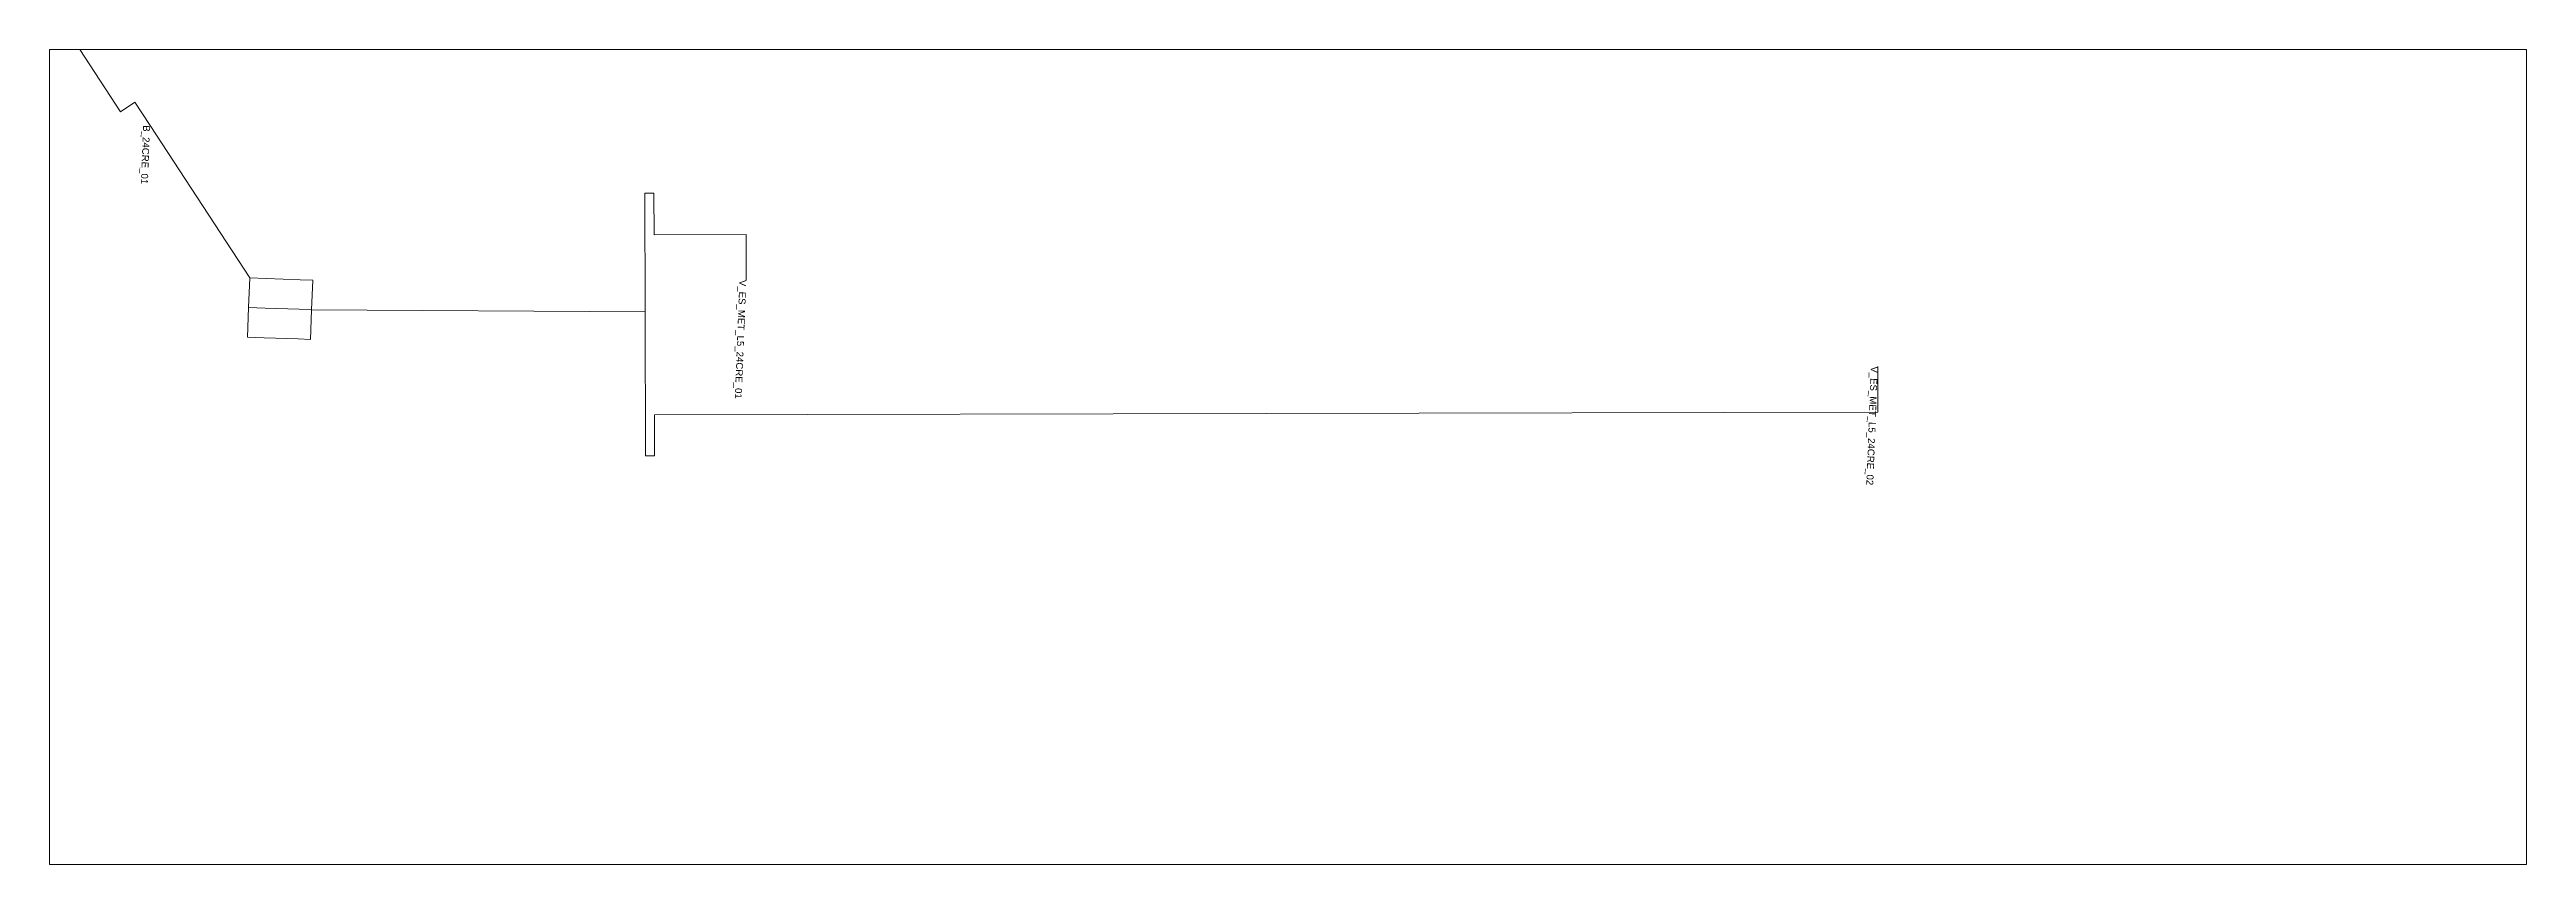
# Paper-space layout '-11' of a CAD drawing. Header units: metres. Extents: x 4565889 to 4566068, y -608017 to -607958.
# The model-space entities are those that its viewports show. They can reach past a viewport. Long polylines and large blocks are cut down to what shows.
import ezdxf

# ---------------------------------------------------------------- set-up
doc = ezdxf.new("R2010")
doc.units = ezdxf.units.M
doc.header["$MEASUREMENT"] = 0
for name, color, linetype, lineweight in [('01_A_AccesTren_t', 7, 'Continuous', 0), ('01_I_Ascensor_l', 7, 'Continuous', 0), ('01_I_BarreraTarifaria_t', 7, 'Continuous', 0), ('01_I_Horitzontal_l', 7, 'Continuous', 0)]:
    doc.layers.add(name, color=color, linetype=linetype, lineweight=lineweight)
doc.styles.add('Style-Arial', font='arial.ttf')

msp = doc.modelspace()

# ---------------------------------------------------------------- linework, layer by layer
at = {"layer": '01_I_Ascensor_l'}
for p, q in [((429392.793532, 4586172.706271, -110), (429392.766702, 4586173.362305, -120)), ((429411.805082, 4586173.488286, -110), (429411.778435, 4586174.139839, -120)), ((429400.019002, 4586147.993673, -110), (429400.024983, 4586145.523669, -20)), ((429402.169005, 4586147.999157, -110), (429402.177802, 4586145.528653, -20)), ((429404.319008, 4586148.00464, -110), (429404.32499, 4586145.534636, -20))]:
    msp.add_line(p, q, dxfattribs=at)
at = {"layer": '01_I_Horitzontal_l'}
for p, q in [((429392.793532, 4586172.706271, -110), (429401.367267, 4586173.05894, -110)), ((429401.367267, 4586173.05894, -110), (429411.805082, 4586173.488286, -110)), ((429402.169005, 4586148.894036, -110), (429401.376321, 4586173.059312, -110)), ((429400.019002, 4586147.993673, -110), (429400.019002, 4586148.894036, -110)), ((429400.019002, 4586148.894036, -110), (429402.169005, 4586148.894036, -110)), ((429402.169005, 4586147.999157, -110), (429402.169005, 4586148.894036, -110)), ((429402.169005, 4586148.894036, -110), (429404.319008, 4586148.894036, -110)), ((429404.319008, 4586148.00464, -110), (429404.319008, 4586148.894036, -110)), ((429389.278622, 4586136.678643, -20), (429400.027709, 4586144.322966, -20)), ((429400.027709, 4586144.322966, -20), (429400.024983, 4586145.523669, -20)), ((429400.027709, 4586144.322966, -20), (429402.177802, 4586144.327557, -20)), ((429402.177802, 4586144.327557, -20), (429402.177802, 4586145.528653, -20)), ((429402.177802, 4586144.327557, -20), (429404.327896, 4586144.332148, -20)), ((429404.327896, 4586144.332148, -20), (429404.32499, 4586145.534636, -20))]:
    msp.add_line(p, q, dxfattribs=at)
at = {"layer": '01_I_Horitzontal_l', "flags": 128}
for points, elevation in [([(429401.844007, 4586262.490242), (429405.147487, 4586262.626719), (429408.793686, 4586174.01777), (429411.778435, 4586174.139839)], -120), ([(429392.766702, 4586173.362305), (429395.768309, 4586173.485064), (429395.491838, 4586180.16033), (429398.783585, 4586180.296117)], -120), ([(429370.917724, 4586117.231845), (429371.548292, 4586117.680281), (429369.263265, 4586120.893379), (429388.376696, 4586134.48609), (429387.644098, 4586135.516235), (429389.278622, 4586136.678643)], -20)]:
    msp.add_lwpolyline(points, dxfattribs=dict(at, elevation=elevation))

# ---------------------------------------------------------------- texts
at = {"layer": '01_A_AccesTren_t', "char_height": 0.5, "attachment_point": 1, "line_spacing_factor": 1.2, "style": 'Style-Arial'}
for s, insert in [('V_ES_MET_L5_24CRE_02', (429401.844007, 4586262.490242, -120)), ('V_ES_MET_L5_24CRE_01', (429398.783585, 4586180.296117, -120))]:
    msp.add_mtext(s, dxfattribs=dict(at, insert=insert))
at = {"layer": '01_I_BarreraTarifaria_t', "insert": (429389.278622, 4586136.678643, -20), "char_height": 0.5, "attachment_point": 1, "line_spacing_factor": 1.2, "style": 'Style-Arial'}
msp.add_mtext('B_24CRE_01', dxfattribs=at)

psp = doc.layouts.new('-11')

# ---------------------------------------------------------------- viewports
at = {"layer": '01_I_Horitzontal_l', "color": 7, "linetype": 'Continuous', "lineweight": 0, "view_twist_angle": 267.764381}
psp.add_viewport(center=(4565978.403339, -607987.135158), size=(179.525565, 59.034482), view_center_point=(4565978.403339, -607987.135158), view_height=59.034482, dxfattribs=at)

doc.saveas('drawing.dxf')
